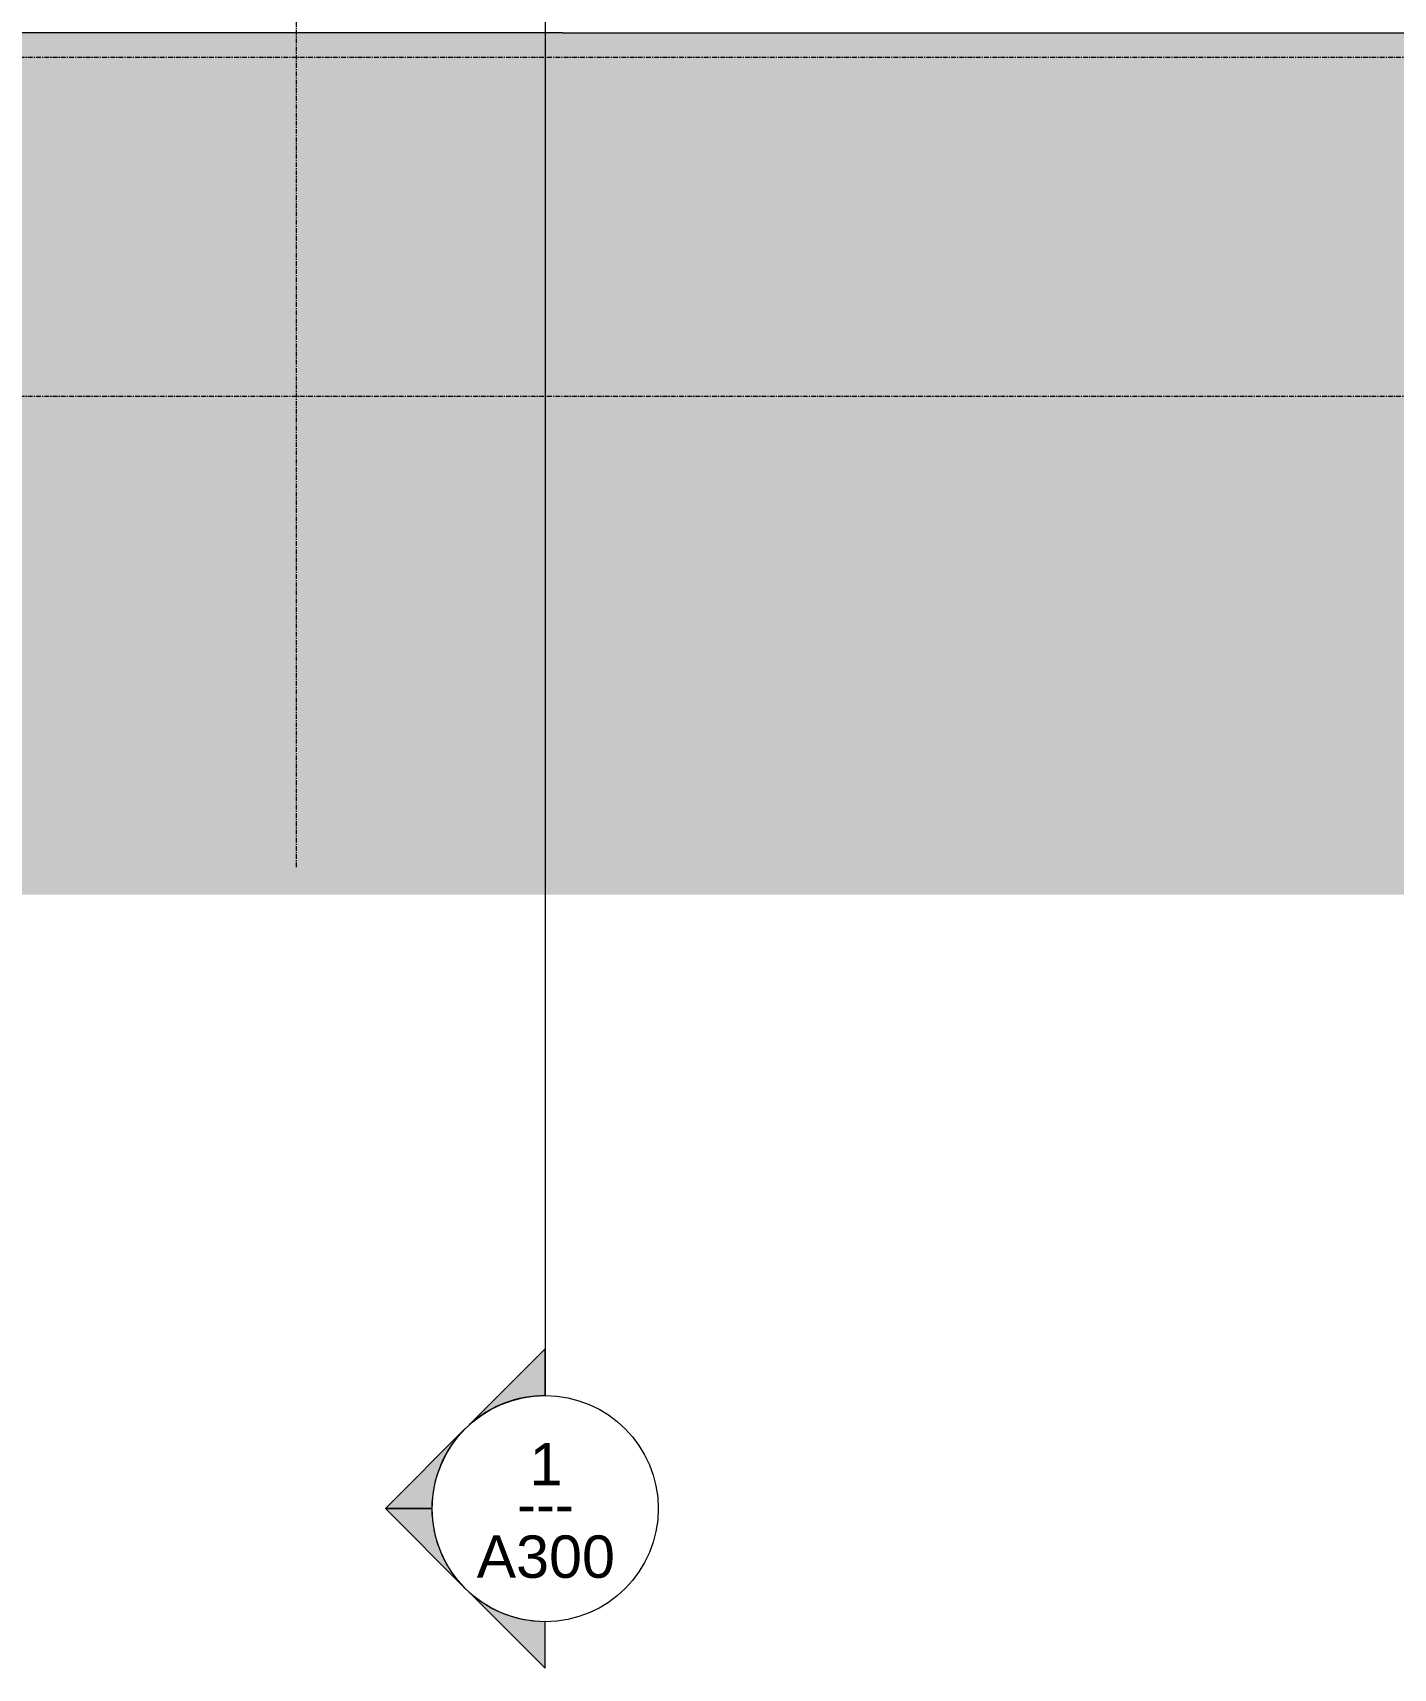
# Model space of a CAD drawing. Header units: inches. Extents: x -9046 to -8234, y -279 to 479.
# Drawn here: x -8654.6 to -8510.1, y -279.1 to -105.4 of the extents above; entities that cross this region are included whole.
import ezdxf

# ---------------------------------------------------------------- set-up
doc = ezdxf.new("R2010")
doc.units = ezdxf.units.IN
doc.header["$MEASUREMENT"] = 0
doc.linetypes.add('Grid Line 1_2_', pattern=[0.875, 0.5, -0.125, 0.125, -0.125])
for name, color, linetype, lineweight in [('A-FLOR-LEVL-1', 51, 'Grid Line 1_2_', 9), ('C-TOPO', 7, 'Continuous', 9), ('G-ANNO-SYMB', 111, 'Continuous', 9), ('S-GRID-1', 1, 'Grid Line 1_2_', 9)]:
    doc.layers.add(name, color=color, linetype=linetype, lineweight=lineweight)
doc.styles.add('Arial_1', font='arial.ttf', dxfattribs={"height": 4.5})
doc.styles.add('Century Gothic', font='ufonts.com_century-gothic.ttf', dxfattribs={"height": 4.5})

# ---------------------------------------------------------------- blocks, each defined once
blk = doc.blocks.new('Section - Section Head - Filled-22785-BUILDING SECTION - EAST_WEST - LOOKING SOUTH')
at = {"layer": 'G-ANNO-SYMB'}
h = blk.add_hatch(color=256, dxfattribs=at)
edge = h.paths.add_edge_path(flags=0)
edge.add_arc((-8600.17, 457.96), 12.02, 90, 132.0784, ccw=False)
edge.add_line((-8600.17, 469.98), (-8600.17, 474.93))
edge.add_line((-8600.17, 474.93), (-8608.22, 466.88))
h = blk.add_hatch(color=256, dxfattribs=at)
edge = h.paths.add_edge_path(flags=0)
edge.add_line((-8608.65, 466.45), (-8617.14, 457.96))
edge.add_line((-8617.14, 457.96), (-8612.17, 457.96))
edge.add_arc((-8600.17, 457.96), 12, 135, 180, ccw=False)
h = blk.add_hatch(color=256, dxfattribs=at)
edge = h.paths.add_edge_path(flags=0)
edge.add_arc((-8600.17, 457.96), 12, 180, 225, ccw=False)
edge.add_line((-8612.17, 457.96), (-8617.14, 457.96))
edge.add_line((-8617.14, 457.96), (-8608.65, 449.47))
h = blk.add_hatch(color=256, dxfattribs=at)
edge = h.paths.add_edge_path(flags=0)
edge.add_line((-8608.22, 449.04), (-8600.17, 440.99))
edge.add_line((-8600.17, 440.99), (-8600.17, 445.94))
edge.add_arc((-8600.17, 457.96), 12.02, 227.9216, 270, ccw=False)
for p, q in [((-8608.22, 466.88), (-8600.17, 474.93)), ((-8600.17, 474.93), (-8600.17, 469.98)), ((-8617.14, 457.96), (-8608.65, 466.45)), ((-8612.17, 457.96), (-8617.14, 457.96)), ((-8608.65, 449.47), (-8617.14, 457.96)), ((-8617.14, 457.96), (-8612.17, 457.96)), ((-8600.17, 440.99), (-8608.22, 449.04)), ((-8600.17, 445.94), (-8600.17, 440.99))]:
    blk.add_line(p, q, dxfattribs=at)
for centre, radius, start, end in [((-8600.17, 457.98), 12, 90, 270), ((-8600.17, 457.96), 12.02, 90, 132.0784), ((-8600.17, 457.98), 12, 270, 90), ((-8600.17, 457.96), 12, 135, 180), ((-8600.17, 457.96), 12, 180, 225), ((-8600.17, 457.96), 12.02, 227.9216, 270)]:
    blk.add_arc(centre, radius, start, end, dxfattribs=at)

msp = doc.modelspace()

# ---------------------------------------------------------------- hatches: boundary and pattern name
at = {"layer": 'C-TOPO'}
msp.add_hatch(color=256, dxfattribs=at).paths.add_polyline_path([(-8692.81938, -196.90114), (-8398.56938, -196.90114), (-8398.56938, -107.375), (-8415.56938, -107.375), (-8415.56938, -105.38128), (-8670.82566, -105.38128), (-8677.44438, -112), (-8692.81938, -112), (-8692.81938, -159.23164)], flags=0)

# ---------------------------------------------------------------- linework, layer by layer
at = {"layer": 'A-FLOR-LEVL-1'}
for p, q in [((-8237.20435, -108), (-9030.84431, -108)), ((-8237.20435, -144), (-9030.84431, -144))]:
    msp.add_line(p, q, dxfattribs=at)
at = {"layer": 'C-TOPO'}
for q in [(-8670.82566, -105.38128), (-8415.56938, -105.38128)]:
    msp.add_line((-8598.34131, -105.38128), q, dxfattribs=at)
at = {"layer": 'G-ANNO-SYMB'}
msp.add_line((-8600.16698, 445.96005), (-8600.16698, -250.0972), dxfattribs=at)
at = {"layer": 'S-GRID-1'}
msp.add_line((-8626.56938, -194), (-8626.56938, 454.14485), dxfattribs=at)

# ---------------------------------------------------------------- block references
at = {"layer": 'G-ANNO-SYMB', "extrusion": (0, 0, -1), "rotation": 180}
msp.add_blockref('Section - Section Head - Filled-22785-BUILDING SECTION - EAST_WEST - LOOKING SOUTH', (0, 195.86285), dxfattribs=at)

# ---------------------------------------------------------------- texts
at = {"layer": 'G-ANNO-SYMB', "char_height": 4.5, "attachment_point": 1}
for s, insert, width, style in [('1', (-8601.82747, -255.14288), 4.242, 'Arial_1'), ('---', (-8603.15313, -259.39623), 7.7265, 'Century Gothic'), ('A300', (-8607.44952, -264.961), 17.877, 'Arial_1')]:
    msp.add_mtext(s, dxfattribs=dict(at, insert=insert, width=width, style=style))

doc.saveas('drawing.dxf')
